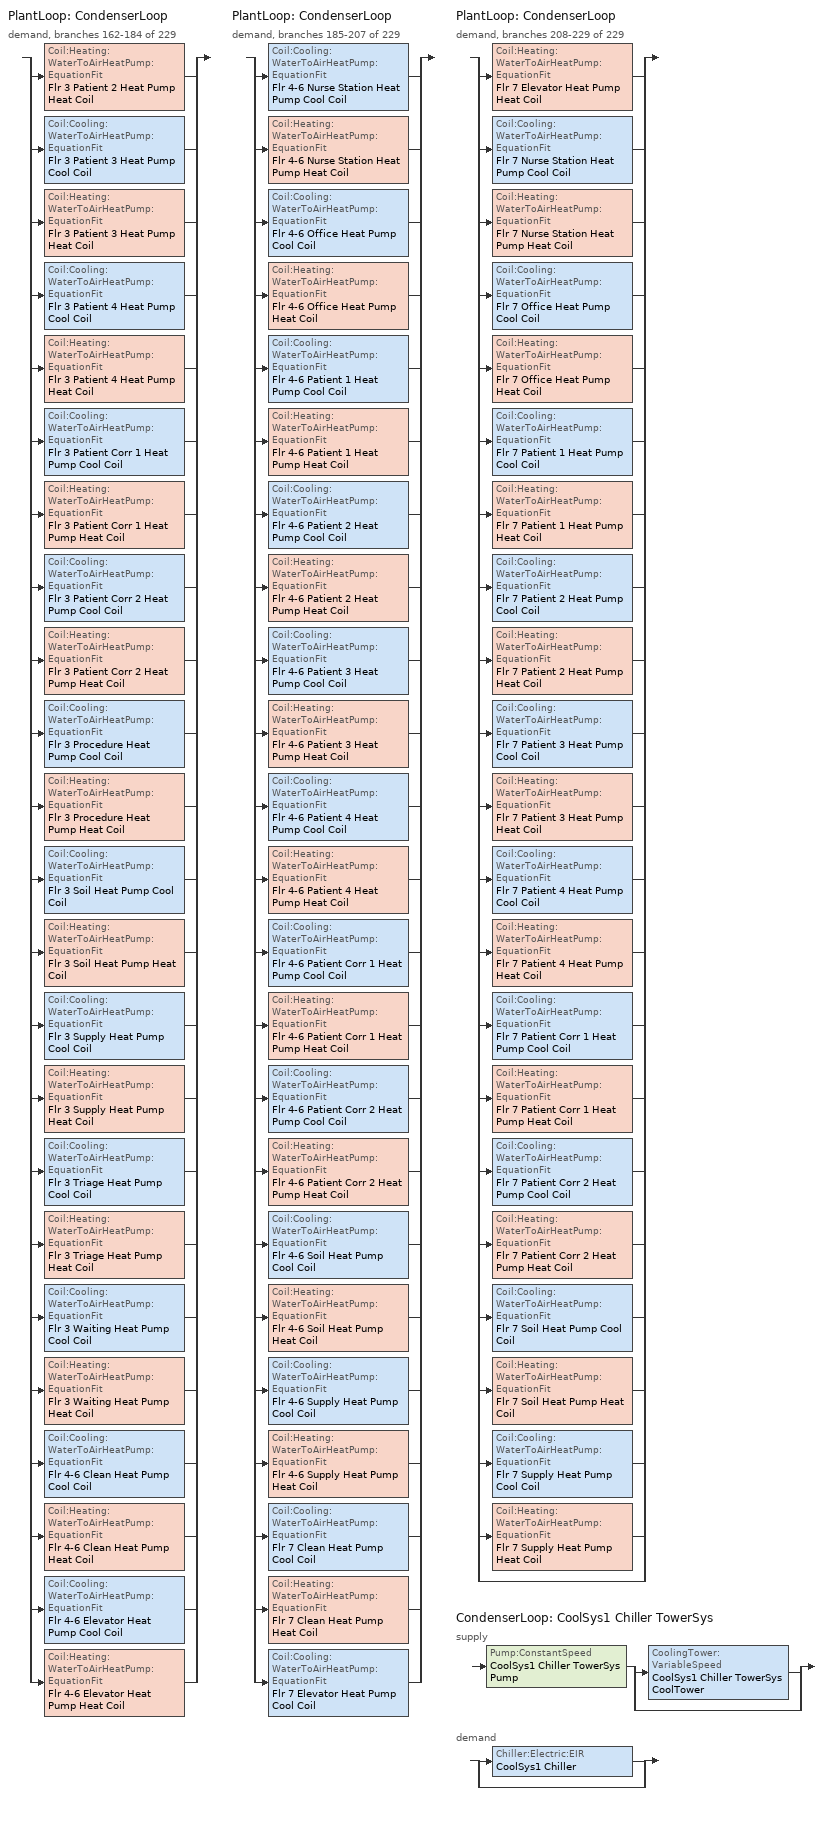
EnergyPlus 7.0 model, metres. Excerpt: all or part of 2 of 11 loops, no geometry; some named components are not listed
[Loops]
PlantLoop 'CondenserLoop'
 demand, branches 162-184 of 229: split
  | Coil:Heating:WaterToAirHeatPump:EquationFit 'Flr 3 Patient 2 Heat Pump Heat Coil'
  | Coil:Cooling:WaterToAirHeatPump:EquationFit 'Flr 3 Patient 3 Heat Pump Cool Coil'
  | Coil:Heating:WaterToAirHeatPump:EquationFit 'Flr 3 Patient 3 Heat Pump Heat Coil'
  | Coil:Cooling:WaterToAirHeatPump:EquationFit 'Flr 3 Patient 4 Heat Pump Cool Coil'
  | Coil:Heating:WaterToAirHeatPump:EquationFit 'Flr 3 Patient 4 Heat Pump Heat Coil'
  | Coil:Cooling:WaterToAirHeatPump:EquationFit 'Flr 3 Patient Corr 1 Heat Pump Cool Coil'
  | Coil:Heating:WaterToAirHeatPump:EquationFit 'Flr 3 Patient Corr 1 Heat Pump Heat Coil'
  | Coil:Cooling:WaterToAirHeatPump:EquationFit 'Flr 3 Patient Corr 2 Heat Pump Cool Coil'
  | Coil:Heating:WaterToAirHeatPump:EquationFit 'Flr 3 Patient Corr 2 Heat Pump Heat Coil'
  | Coil:Cooling:WaterToAirHeatPump:EquationFit 'Flr 3 Procedure Heat Pump Cool Coil'
  | Coil:Heating:WaterToAirHeatPump:EquationFit 'Flr 3 Procedure Heat Pump Heat Coil'
  | Coil:Cooling:WaterToAirHeatPump:EquationFit 'Flr 3 Soil Heat Pump Cool Coil'
  | Coil:Heating:WaterToAirHeatPump:EquationFit 'Flr 3 Soil Heat Pump Heat Coil'
  | Coil:Cooling:WaterToAirHeatPump:EquationFit 'Flr 3 Supply Heat Pump Cool Coil'
  | Coil:Heating:WaterToAirHeatPump:EquationFit 'Flr 3 Supply Heat Pump Heat Coil'
  | Coil:Cooling:WaterToAirHeatPump:EquationFit 'Flr 3 Triage Heat Pump Cool Coil'
  | Coil:Heating:WaterToAirHeatPump:EquationFit 'Flr 3 Triage Heat Pump Heat Coil'
  | Coil:Cooling:WaterToAirHeatPump:EquationFit 'Flr 3 Waiting Heat Pump Cool Coil'
  | Coil:Heating:WaterToAirHeatPump:EquationFit 'Flr 3 Waiting Heat Pump Heat Coil'
  | Coil:Cooling:WaterToAirHeatPump:EquationFit 'Flr 4-6 Clean Heat Pump Cool Coil'
  | Coil:Heating:WaterToAirHeatPump:EquationFit 'Flr 4-6 Clean Heat Pump Heat Coil'
  | Coil:Cooling:WaterToAirHeatPump:EquationFit 'Flr 4-6 Elevator Heat Pump Cool Coil'
  | Coil:Heating:WaterToAirHeatPump:EquationFit 'Flr 4-6 Elevator Heat Pump Heat Coil'
PlantLoop 'CondenserLoop'
 demand, branches 185-207 of 229: split
  | Coil:Cooling:WaterToAirHeatPump:EquationFit 'Flr 4-6 Nurse Station Heat Pump Cool Coil'
  | Coil:Heating:WaterToAirHeatPump:EquationFit 'Flr 4-6 Nurse Station Heat Pump Heat Coil'
  | Coil:Cooling:WaterToAirHeatPump:EquationFit 'Flr 4-6 Office Heat Pump Cool Coil'
  | Coil:Heating:WaterToAirHeatPump:EquationFit 'Flr 4-6 Office Heat Pump Heat Coil'
  | Coil:Cooling:WaterToAirHeatPump:EquationFit 'Flr 4-6 Patient 1 Heat Pump Cool Coil'
  | Coil:Heating:WaterToAirHeatPump:EquationFit 'Flr 4-6 Patient 1 Heat Pump Heat Coil'
  | Coil:Cooling:WaterToAirHeatPump:EquationFit 'Flr 4-6 Patient 2 Heat Pump Cool Coil'
  | Coil:Heating:WaterToAirHeatPump:EquationFit 'Flr 4-6 Patient 2 Heat Pump Heat Coil'
  | Coil:Cooling:WaterToAirHeatPump:EquationFit 'Flr 4-6 Patient 3 Heat Pump Cool Coil'
  | Coil:Heating:WaterToAirHeatPump:EquationFit 'Flr 4-6 Patient 3 Heat Pump Heat Coil'
  | Coil:Cooling:WaterToAirHeatPump:EquationFit 'Flr 4-6 Patient 4 Heat Pump Cool Coil'
  | Coil:Heating:WaterToAirHeatPump:EquationFit 'Flr 4-6 Patient 4 Heat Pump Heat Coil'
  | Coil:Cooling:WaterToAirHeatPump:EquationFit 'Flr 4-6 Patient Corr 1 Heat Pump Cool Coil'
  | Coil:Heating:WaterToAirHeatPump:EquationFit 'Flr 4-6 Patient Corr 1 Heat Pump Heat Coil'
  | Coil:Cooling:WaterToAirHeatPump:EquationFit 'Flr 4-6 Patient Corr 2 Heat Pump Cool Coil'
  | Coil:Heating:WaterToAirHeatPump:EquationFit 'Flr 4-6 Patient Corr 2 Heat Pump Heat Coil'
  | Coil:Cooling:WaterToAirHeatPump:EquationFit 'Flr 4-6 Soil Heat Pump Cool Coil'
  | Coil:Heating:WaterToAirHeatPump:EquationFit 'Flr 4-6 Soil Heat Pump Heat Coil'
  | Coil:Cooling:WaterToAirHeatPump:EquationFit 'Flr 4-6 Supply Heat Pump Cool Coil'
  | Coil:Heating:WaterToAirHeatPump:EquationFit 'Flr 4-6 Supply Heat Pump Heat Coil'
  | Coil:Cooling:WaterToAirHeatPump:EquationFit 'Flr 7 Clean Heat Pump Cool Coil'
  | Coil:Heating:WaterToAirHeatPump:EquationFit 'Flr 7 Clean Heat Pump Heat Coil'
  | Coil:Cooling:WaterToAirHeatPump:EquationFit 'Flr 7 Elevator Heat Pump Cool Coil'
PlantLoop 'CondenserLoop'
 demand, branches 208-229 of 229: split
  | Coil:Heating:WaterToAirHeatPump:EquationFit 'Flr 7 Elevator Heat Pump Heat Coil'
  | Coil:Cooling:WaterToAirHeatPump:EquationFit 'Flr 7 Nurse Station Heat Pump Cool Coil'
  | Coil:Heating:WaterToAirHeatPump:EquationFit 'Flr 7 Nurse Station Heat Pump Heat Coil'
  | Coil:Cooling:WaterToAirHeatPump:EquationFit 'Flr 7 Office Heat Pump Cool Coil'
  | Coil:Heating:WaterToAirHeatPump:EquationFit 'Flr 7 Office Heat Pump Heat Coil'
  | Coil:Cooling:WaterToAirHeatPump:EquationFit 'Flr 7 Patient 1 Heat Pump Cool Coil'
  | Coil:Heating:WaterToAirHeatPump:EquationFit 'Flr 7 Patient 1 Heat Pump Heat Coil'
  | Coil:Cooling:WaterToAirHeatPump:EquationFit 'Flr 7 Patient 2 Heat Pump Cool Coil'
  | Coil:Heating:WaterToAirHeatPump:EquationFit 'Flr 7 Patient 2 Heat Pump Heat Coil'
  | Coil:Cooling:WaterToAirHeatPump:EquationFit 'Flr 7 Patient 3 Heat Pump Cool Coil'
  | Coil:Heating:WaterToAirHeatPump:EquationFit 'Flr 7 Patient 3 Heat Pump Heat Coil'
  | Coil:Cooling:WaterToAirHeatPump:EquationFit 'Flr 7 Patient 4 Heat Pump Cool Coil'
  | Coil:Heating:WaterToAirHeatPump:EquationFit 'Flr 7 Patient 4 Heat Pump Heat Coil'
  | Coil:Cooling:WaterToAirHeatPump:EquationFit 'Flr 7 Patient Corr 1 Heat Pump Cool Coil'
  | Coil:Heating:WaterToAirHeatPump:EquationFit 'Flr 7 Patient Corr 1 Heat Pump Heat Coil'
  | Coil:Cooling:WaterToAirHeatPump:EquationFit 'Flr 7 Patient Corr 2 Heat Pump Cool Coil'
  | Coil:Heating:WaterToAirHeatPump:EquationFit 'Flr 7 Patient Corr 2 Heat Pump Heat Coil'
  | Coil:Cooling:WaterToAirHeatPump:EquationFit 'Flr 7 Soil Heat Pump Cool Coil'
  | Coil:Heating:WaterToAirHeatPump:EquationFit 'Flr 7 Soil Heat Pump Heat Coil'
  | Coil:Cooling:WaterToAirHeatPump:EquationFit 'Flr 7 Supply Heat Pump Cool Coil'
  | Coil:Heating:WaterToAirHeatPump:EquationFit 'Flr 7 Supply Heat Pump Heat Coil'
  | bypass
CondenserLoop 'CoolSys1 Chiller TowerSys'
 supply: Pump:ConstantSpeed 'CoolSys1 Chiller TowerSys Pump' > split
  | CoolingTower:VariableSpeed 'CoolSys1 Chiller TowerSys CoolTower'
  | bypass
 demand: split
  | Chiller:Electric:EIR 'CoolSys1 Chiller'
  | bypass
[ZoneHVAC:WaterToAirHeatPump] Availability Schedule=ALWAYS_ON; Supply Air Flow Rate During Cooling Operation {m3/s}=AUTOSIZE; Supply Air Flow Rate During Heating Operation {m3/s}=AUTOSIZE; Outdoor Air Flow Rate During Cooling Operation {m3/s}=0; Outdoor Air Flow Rate During Heating Operation {m3/s}=0; Maximum Cycling Rate {cycles/hr}=2.5; Heat Pump Time Constant {s}=60; Fraction of On-Cycle Power Use=0.01; Heat Pump Fan Delay Time {s}=60; Maximum Supply Air Temperature from Supplemental Heater {C}=AUTOSIZE; Maximum Outdoor Dry-Bulb Temperature for Supplemental Heater Operation {C}=20; Fan Placement=BlowThrough
Name | Supply Air Flow Rate When No Cooling or Heating is Needed {m3/s} | Supply Air Fan | Heating Coil | Cooling Coil | Supplemental Heating Coil | Supply Air Fan Operating Mode Schedule
Flr 3 Patient 3 Heat Pump | AUTOSIZE | Flr 3 Patient 3 Heat Pump Fan | Flr 3 Patient 3 Heat Pump Heat Coil | Flr 3 Patient 3 Heat Pump Cool Coil | Flr 3 Patient 3 Heat Pump Sup Heat Coil | Always_On
Flr 3 Patient 4 Heat Pump | AUTOSIZE | Flr 3 Patient 4 Heat Pump Fan | Flr 3 Patient 4 Heat Pump Heat Coil | Flr 3 Patient 4 Heat Pump Cool Coil | Flr 3 Patient 4 Heat Pump Sup Heat Coil | Always_On
Flr 3 Patient Corr 1 Heat Pump | AUTOSIZE | Flr 3 Patient Corr 1 Heat Pump Fan | Flr 3 Patient Corr 1 Heat Pump Heat Coil | Flr 3 Patient Corr 1 Heat Pump Cool Coil | Flr 3 Patient Corr 1 Heat Pump Sup Heat Coil | Always_On
Flr 3 Patient Corr 2 Heat Pump | AUTOSIZE | Flr 3 Patient Corr 2 Heat Pump Fan | Flr 3 Patient Corr 2 Heat Pump Heat Coil | Flr 3 Patient Corr 2 Heat Pump Cool Coil | Flr 3 Patient Corr 2 Heat Pump Sup Heat Coil | Always_On
Flr 3 Procedure Heat Pump | AUTOSIZE | Flr 3 Procedure Heat Pump Fan | Flr 3 Procedure Heat Pump Heat Coil | Flr 3 Procedure Heat Pump Cool Coil | Flr 3 Procedure Heat Pump Sup Heat Coil | Always_On
Flr 3 Soil Heat Pump | AUTOSIZE | Flr 3 Soil Heat Pump Fan | Flr 3 Soil Heat Pump Heat Coil | Flr 3 Soil Heat Pump Cool Coil | Flr 3 Soil Heat Pump Sup Heat Coil | Always_On
Flr 3 Supply Heat Pump | AUTOSIZE | Flr 3 Supply Heat Pump Fan | Flr 3 Supply Heat Pump Heat Coil | Flr 3 Supply Heat Pump Cool Coil | Flr 3 Supply Heat Pump Sup Heat Coil | Always_On
Flr 3 Triage Heat Pump | AUTOSIZE | Flr 3 Triage Heat Pump Fan | Flr 3 Triage Heat Pump Heat Coil | Flr 3 Triage Heat Pump Cool Coil | Flr 3 Triage Heat Pump Sup Heat Coil | Always_On
Flr 3 Waiting Heat Pump | 0 | Flr 3 Waiting Heat Pump Fan | Flr 3 Waiting Heat Pump Heat Coil | Flr 3 Waiting Heat Pump Cool Coil | Flr 3 Waiting Heat Pump Sup Heat Coil
Flr 4-6 Clean Heat Pump | AUTOSIZE | Flr 4-6 Clean Heat Pump Fan | Flr 4-6 Clean Heat Pump Heat Coil | Flr 4-6 Clean Heat Pump Cool Coil | Flr 4-6 Clean Heat Pump Sup Heat Coil | Always_On
Flr 4-6 Elevator Heat Pump | 0 | Flr 4-6 Elevator Heat Pump Fan | Flr 4-6 Elevator Heat Pump Heat Coil | Flr 4-6 Elevator Heat Pump Cool Coil | Flr 4-6 Elevator Heat Pump Sup Heat Coil
Flr 4-6 Nurse Station Heat Pump | 0 | Flr 4-6 Nurse Station Heat Pump Fan | Flr 4-6 Nurse Station Heat Pump Heat Coil | Flr 4-6 Nurse Station Heat Pump Cool Coil | Flr 4-6 Nurse Station Heat Pump Sup Heat Coil
Flr 4-6 Office Heat Pump | 0 | Flr 4-6 Office Heat Pump Fan | Flr 4-6 Office Heat Pump Heat Coil | Flr 4-6 Office Heat Pump Cool Coil | Flr 4-6 Office Heat Pump Sup Heat Coil
Flr 4-6 Patient 1 Heat Pump | AUTOSIZE | Flr 4-6 Patient 1 Heat Pump Fan | Flr 4-6 Patient 1 Heat Pump Heat Coil | Flr 4-6 Patient 1 Heat Pump Cool Coil | Flr 4-6 Patient 1 Heat Pump Sup Heat Coil | Always_On
Flr 4-6 Patient 2 Heat Pump | AUTOSIZE | Flr 4-6 Patient 2 Heat Pump Fan | Flr 4-6 Patient 2 Heat Pump Heat Coil | Flr 4-6 Patient 2 Heat Pump Cool Coil | Flr 4-6 Patient 2 Heat Pump Sup Heat Coil | Always_On
Flr 4-6 Patient 3 Heat Pump | AUTOSIZE | Flr 4-6 Patient 3 Heat Pump Fan | Flr 4-6 Patient 3 Heat Pump Heat Coil | Flr 4-6 Patient 3 Heat Pump Cool Coil | Flr 4-6 Patient 3 Heat Pump Sup Heat Coil | Always_On
Flr 4-6 Patient 4 Heat Pump | AUTOSIZE | Flr 4-6 Patient 4 Heat Pump Fan | Flr 4-6 Patient 4 Heat Pump Heat Coil | Flr 4-6 Patient 4 Heat Pump Cool Coil | Flr 4-6 Patient 4 Heat Pump Sup Heat Coil | Always_On
Flr 4-6 Patient Corr 1 Heat Pump | AUTOSIZE | Flr 4-6 Patient Corr 1 Heat Pump Fan | Flr 4-6 Patient Corr 1 Heat Pump Heat Coil | Flr 4-6 Patient Corr 1 Heat Pump Cool Coil | Flr 4-6 Patient Corr 1 Heat Pump Sup Heat Coil | Always_On
Flr 4-6 Patient Corr 2 Heat Pump | AUTOSIZE | Flr 4-6 Patient Corr 2 Heat Pump Fan | Flr 4-6 Patient Corr 2 Heat Pump Heat Coil | Flr 4-6 Patient Corr 2 Heat Pump Cool Coil | Flr 4-6 Patient Corr 2 Heat Pump Sup Heat Coil | Always_On
Flr 4-6 Soil Heat Pump | AUTOSIZE | Flr 4-6 Soil Heat Pump Fan | Flr 4-6 Soil Heat Pump Heat Coil | Flr 4-6 Soil Heat Pump Cool Coil | Flr 4-6 Soil Heat Pump Sup Heat Coil | Always_On
Flr 4-6 Supply Heat Pump | AUTOSIZE | Flr 4-6 Supply Heat Pump Fan | Flr 4-6 Supply Heat Pump Heat Coil | Flr 4-6 Supply Heat Pump Cool Coil | Flr 4-6 Supply Heat Pump Sup Heat Coil | Always_On
Flr 7 Clean Heat Pump | AUTOSIZE | Flr 7 Clean Heat Pump Fan | Flr 7 Clean Heat Pump Heat Coil | Flr 7 Clean Heat Pump Cool Coil | Flr 7 Clean Heat Pump Sup Heat Coil | Always_On
Flr 7 Elevator Heat Pump | 0 | Flr 7 Elevator Heat Pump Fan | Flr 7 Elevator Heat Pump Heat Coil | Flr 7 Elevator Heat Pump Cool Coil | Flr 7 Elevator Heat Pump Sup Heat Coil
Flr 7 Nurse Station Heat Pump | 0 | Flr 7 Nurse Station Heat Pump Fan | Flr 7 Nurse Station Heat Pump Heat Coil | Flr 7 Nurse Station Heat Pump Cool Coil | Flr 7 Nurse Station Heat Pump Sup Heat Coil
Flr 7 Office Heat Pump | 0 | Flr 7 Office Heat Pump Fan | Flr 7 Office Heat Pump Heat Coil | Flr 7 Office Heat Pump Cool Coil | Flr 7 Office Heat Pump Sup Heat Coil
Flr 7 Patient 1 Heat Pump | AUTOSIZE | Flr 7 Patient 1 Heat Pump Fan | Flr 7 Patient 1 Heat Pump Heat Coil | Flr 7 Patient 1 Heat Pump Cool Coil | Flr 7 Patient 1 Heat Pump Sup Heat Coil | Always_On
Flr 7 Patient 2 Heat Pump | AUTOSIZE | Flr 7 Patient 2 Heat Pump Fan | Flr 7 Patient 2 Heat Pump Heat Coil | Flr 7 Patient 2 Heat Pump Cool Coil | Flr 7 Patient 2 Heat Pump Sup Heat Coil | Always_On
Flr 7 Patient 3 Heat Pump | AUTOSIZE | Flr 7 Patient 3 Heat Pump Fan | Flr 7 Patient 3 Heat Pump Heat Coil | Flr 7 Patient 3 Heat Pump Cool Coil | Flr 7 Patient 3 Heat Pump Sup Heat Coil | Always_On
Flr 7 Patient 4 Heat Pump | AUTOSIZE | Flr 7 Patient 4 Heat Pump Fan | Flr 7 Patient 4 Heat Pump Heat Coil | Flr 7 Patient 4 Heat Pump Cool Coil | Flr 7 Patient 4 Heat Pump Sup Heat Coil | Always_On
Flr 7 Patient Corr 1 Heat Pump | AUTOSIZE | Flr 7 Patient Corr 1 Heat Pump Fan | Flr 7 Patient Corr 1 Heat Pump Heat Coil | Flr 7 Patient Corr 1 Heat Pump Cool Coil | Flr 7 Patient Corr 1 Heat Pump Sup Heat Coil | Always_On
Flr 7 Patient Corr 2 Heat Pump | AUTOSIZE | Flr 7 Patient Corr 2 Heat Pump Fan | Flr 7 Patient Corr 2 Heat Pump Heat Coil | Flr 7 Patient Corr 2 Heat Pump Cool Coil | Flr 7 Patient Corr 2 Heat Pump Sup Heat Coil | Always_On
Flr 7 Soil Heat Pump | AUTOSIZE | Flr 7 Soil Heat Pump Fan | Flr 7 Soil Heat Pump Heat Coil | Flr 7 Soil Heat Pump Cool Coil | Flr 7 Soil Heat Pump Sup Heat Coil | Always_On
Flr 7 Supply Heat Pump | AUTOSIZE | Flr 7 Supply Heat Pump Fan | Flr 7 Supply Heat Pump Heat Coil | Flr 7 Supply Heat Pump Cool Coil | Flr 7 Supply Heat Pump Sup Heat Coil | Always_On
[Fan:OnOff] Availability Schedule=Always_On; Fan Efficiency=0.55; Pressure Rise {Pa}=74; Maximum Flow Rate {m3/s}=AUTOSIZE; Motor Efficiency=0.9; Motor In Airstream Fraction=1
Flr 3 Patient 3 Heat Pump Fan; Flr 3 Patient 4 Heat Pump Fan; Flr 3 Patient Corr 1 Heat Pump Fan; Flr 3 Patient Corr 2 Heat Pump Fan; Flr 3 Procedure Heat Pump Fan; Flr 3 Soil Heat Pump Fan; Flr 3 Supply Heat Pump Fan; Flr 3 Triage Heat Pump Fan; Flr 3 Waiting Heat Pump Fan; Flr 4-6 Clean Heat Pump Fan; Flr 4-6 Elevator Heat Pump Fan; Flr 4-6 Nurse Station Heat Pump Fan; Flr 4-6 Office Heat Pump Fan; Flr 4-6 Patient 1 Heat Pump Fan; Flr 4-6 Patient 2 Heat Pump Fan; Flr 4-6 Patient 3 Heat Pump Fan; Flr 4-6 Patient 4 Heat Pump Fan; Flr 4-6 Patient Corr 1 Heat Pump Fan; Flr 4-6 Patient Corr 2 Heat Pump Fan; Flr 4-6 Soil Heat Pump Fan; Flr 4-6 Supply Heat Pump Fan; Flr 7 Clean Heat Pump Fan; Flr 7 Elevator Heat Pump Fan; Flr 7 Nurse Station Heat Pump Fan; Flr 7 Office Heat Pump Fan; Flr 7 Patient 1 Heat Pump Fan; Flr 7 Patient 2 Heat Pump Fan; Flr 7 Patient 3 Heat Pump Fan; Flr 7 Patient 4 Heat Pump Fan; Flr 7 Patient Corr 1 Heat Pump Fan; Flr 7 Patient Corr 2 Heat Pump Fan; Flr 7 Soil Heat Pump Fan; Flr 7 Supply Heat Pump Fan
[Coil:Heating:WaterToAirHeatPump:EquationFit] Rated Air Flow Rate {m3/s}=AUTOSIZE; Rated Water Flow Rate {m3/s}=AUTOSIZE; Rated Heating Capacity {W}=AUTOSIZE; Rated Heating Coefficient of Performance=5; Heating Capacity Coefficient 1=-1.36131; Heating Capacity Coefficient 2=-2.4718; Heating Capacity Coefficient 3=4.17316; Heating Capacity Coefficient 4=0.640757; Heating Capacity Coefficient 5=0; Heating Power Consumption Coefficient 1=-2.17694; Heating Power Consumption Coefficient 2=0.832114; Heating Power Consumption Coefficient 3=1.57074; Heating Power Consumption Coefficient 4=0.690794; Heating Power Consumption Coefficient 5=0
Flr 3 Patient 2 Heat Pump Heat Coil; Flr 3 Patient 3 Heat Pump Heat Coil; Flr 3 Patient 4 Heat Pump Heat Coil; Flr 3 Patient Corr 1 Heat Pump Heat Coil; Flr 3 Patient Corr 2 Heat Pump Heat Coil; Flr 3 Procedure Heat Pump Heat Coil; Flr 3 Soil Heat Pump Heat Coil; Flr 3 Supply Heat Pump Heat Coil; Flr 3 Triage Heat Pump Heat Coil; Flr 3 Waiting Heat Pump Heat Coil; Flr 4-6 Clean Heat Pump Heat Coil; Flr 4-6 Elevator Heat Pump Heat Coil; Flr 4-6 Nurse Station Heat Pump Heat Coil; Flr 4-6 Office Heat Pump Heat Coil; Flr 4-6 Patient 1 Heat Pump Heat Coil; Flr 4-6 Patient 2 Heat Pump Heat Coil; Flr 4-6 Patient 3 Heat Pump Heat Coil; Flr 4-6 Patient 4 Heat Pump Heat Coil; Flr 4-6 Patient Corr 1 Heat Pump Heat Coil; Flr 4-6 Patient Corr 2 Heat Pump Heat Coil; Flr 4-6 Soil Heat Pump Heat Coil; Flr 4-6 Supply Heat Pump Heat Coil; Flr 7 Clean Heat Pump Heat Coil; Flr 7 Elevator Heat Pump Heat Coil; Flr 7 Nurse Station Heat Pump Heat Coil; Flr 7 Office Heat Pump Heat Coil; Flr 7 Patient 1 Heat Pump Heat Coil; Flr 7 Patient 2 Heat Pump Heat Coil; Flr 7 Patient 3 Heat Pump Heat Coil; Flr 7 Patient 4 Heat Pump Heat Coil; Flr 7 Patient Corr 1 Heat Pump Heat Coil; Flr 7 Patient Corr 2 Heat Pump Heat Coil; Flr 7 Soil Heat Pump Heat Coil; Flr 7 Supply Heat Pump Heat Coil
[Coil:Cooling:WaterToAirHeatPump:EquationFit] Rated Air Flow Rate {m3/s}=AUTOSIZE; Rated Water Flow Rate {m3/s}=AUTOSIZE; Rated Total Cooling Capacity {W}=AUTOSIZE; Rated Sensible Cooling Capacity {W}=AUTOSIZE; Rated Cooling Coefficient of Performance=4.5; Total Cooling Capacity Coefficient 1=-9.14907; Total Cooling Capacity Coefficient 2=10.8781; Total Cooling Capacity Coefficient 3=-1.71878; Total Cooling Capacity Coefficient 4=0.746415; Total Cooling Capacity Coefficient 5=0; Sensible Cooling Capacity Coefficient 1=-5.46269; Sensible Cooling Capacity Coefficient 2=17.9597; Sensible Cooling Capacity Coefficient 3=-11.8782; Sensible Cooling Capacity Coefficient 4=-0.980163; Sensible Cooling Capacity Coefficient 5=0.767286; Sensible Cooling Capacity Coefficient 6=0; Cooling Power Consumption Coefficient 1=-3.20541; Cooling Power Consumption Coefficient 2=-0.976409; Cooling Power Consumption Coefficient 3=3.97893; Cooling Power Consumption Coefficient 4=0.938182; Cooling Power Consumption Coefficient 5=0; Nominal Time for Condensate Removal to Begin {s}=0; Ratio of Initial Moisture Evaporation Rate and Steady State Latent Capacity=0
Flr 3 Patient 3 Heat Pump Cool Coil; Flr 3 Patient 4 Heat Pump Cool Coil; Flr 3 Patient Corr 1 Heat Pump Cool Coil; Flr 3 Patient Corr 2 Heat Pump Cool Coil; Flr 3 Procedure Heat Pump Cool Coil; Flr 3 Soil Heat Pump Cool Coil; Flr 3 Supply Heat Pump Cool Coil; Flr 3 Triage Heat Pump Cool Coil; Flr 3 Waiting Heat Pump Cool Coil; Flr 4-6 Clean Heat Pump Cool Coil; Flr 4-6 Elevator Heat Pump Cool Coil; Flr 4-6 Nurse Station Heat Pump Cool Coil; Flr 4-6 Office Heat Pump Cool Coil; Flr 4-6 Patient 1 Heat Pump Cool Coil; Flr 4-6 Patient 2 Heat Pump Cool Coil; Flr 4-6 Patient 3 Heat Pump Cool Coil; Flr 4-6 Patient 4 Heat Pump Cool Coil; Flr 4-6 Patient Corr 1 Heat Pump Cool Coil; Flr 4-6 Patient Corr 2 Heat Pump Cool Coil; Flr 4-6 Soil Heat Pump Cool Coil; Flr 4-6 Supply Heat Pump Cool Coil; Flr 7 Clean Heat Pump Cool Coil; Flr 7 Elevator Heat Pump Cool Coil; Flr 7 Nurse Station Heat Pump Cool Coil; Flr 7 Office Heat Pump Cool Coil; Flr 7 Patient 1 Heat Pump Cool Coil; Flr 7 Patient 2 Heat Pump Cool Coil; Flr 7 Patient 3 Heat Pump Cool Coil; Flr 7 Patient 4 Heat Pump Cool Coil; Flr 7 Patient Corr 1 Heat Pump Cool Coil; Flr 7 Patient Corr 2 Heat Pump Cool Coil; Flr 7 Soil Heat Pump Cool Coil; Flr 7 Supply Heat Pump Cool Coil
[Coil:Heating:Electric] Availability Schedule=ALWAYS_ON; Efficiency=1; Nominal Capacity {W}=AUTOSIZE
Flr 3 Patient 2 Heat Pump Sup Heat Coil; Flr 3 Patient 3 Heat Pump Sup Heat Coil; Flr 3 Patient 4 Heat Pump Sup Heat Coil; Flr 3 Patient Corr 1 Heat Pump Sup Heat Coil; Flr 3 Patient Corr 2 Heat Pump Sup Heat Coil; Flr 3 Procedure Heat Pump Sup Heat Coil; Flr 3 Soil Heat Pump Sup Heat Coil; Flr 3 Supply Heat Pump Sup Heat Coil; Flr 3 Triage Heat Pump Sup Heat Coil; Flr 3 Waiting Heat Pump Sup Heat Coil; Flr 4-6 Clean Heat Pump Sup Heat Coil; Flr 4-6 Elevator Heat Pump Sup Heat Coil; Flr 4-6 Nurse Station Heat Pump Sup Heat Coil; Flr 4-6 Office Heat Pump Sup Heat Coil; Flr 4-6 Patient 1 Heat Pump Sup Heat Coil; Flr 4-6 Patient 2 Heat Pump Sup Heat Coil; Flr 4-6 Patient 3 Heat Pump Sup Heat Coil; Flr 4-6 Patient 4 Heat Pump Sup Heat Coil; Flr 4-6 Patient Corr 1 Heat Pump Sup Heat Coil; Flr 4-6 Patient Corr 2 Heat Pump Sup Heat Coil; Flr 4-6 Soil Heat Pump Sup Heat Coil; Flr 4-6 Supply Heat Pump Sup Heat Coil; Flr 7 Clean Heat Pump Sup Heat Coil; Flr 7 Elevator Heat Pump Sup Heat Coil; Flr 7 Nurse Station Heat Pump Sup Heat Coil; Flr 7 Office Heat Pump Sup Heat Coil; Flr 7 Patient 1 Heat Pump Sup Heat Coil; Flr 7 Patient 2 Heat Pump Sup Heat Coil; Flr 7 Patient 3 Heat Pump Sup Heat Coil; Flr 7 Patient 4 Heat Pump Sup Heat Coil; Flr 7 Patient Corr 1 Heat Pump Sup Heat Coil; Flr 7 Patient Corr 2 Heat Pump Sup Heat Coil; Flr 7 Soil Heat Pump Sup Heat Coil; Flr 7 Supply Heat Pump Sup Heat Coil
[Sizing:Plant]
CoolSys1 Chiller TowerSys: Loop Type {COOLING | HEATING | CONDENSER}=CONDENSER; Design Loop Exit Temperature {C}=29.4; Design Loop Temperature Difference {C}=5.6
[Pump:ConstantSpeed]
CoolSys1 Chiller TowerSys Pump: Rated Flow Rate {m3/s}=AUTOSIZE; Rated Pump Head {Pa} [179352 Pa = 60 ft]=119563; Rated Power Consumption {W}=AUTOSIZE; Motor Efficiency=0.8; Fraction of Motor Inefficiencies to Fluid Stream=0; Pump Control Type {Continuous | Intermittent}=Intermittent
[PlantEquipmentOperation:CoolingLoad]
CoolSys1 Chiller TowerSys Operation Scheme: Load Range 1 Lower Limit {W}=0; Load Range 1 Upper Limit {W}=1000000000000; Priority Control 1 Equipment List=CoolSys1 Chiller TowerSys Equipment List
[CondenserLoop]
CoolSys1 Chiller TowerSys: Fluid Type {WATER}=Water; Loop Equipment Operation Scheme=CoolSys1 Chiller TowerSys Loop Operation Scheme List; Maximum Loop Temperature {C}=80; Minimum Loop Temperature {C}=5; Maximum Loop Flow Rate {m3/s}=AUTOSIZE; Minimum Loop Flow Rate {m3/s}=0; Loop Volume {m3}=AUTOSIZE; Load Distribution Scheme {OPTIMAL | SEQUENTIAL}=Sequential
[SetpointManager:FollowOutdoorAirTemperature]
CoolSys1 Chiller TowerSys Condenser Control: Control Variable { Temperature | Others }=Temperature; Reference Temperature Type=OutdoorAirWetBulb; Offset Temperature Difference=0; Maximum Setpoint Temperature=80; Minimum Setpoint Temperature=5; Setpoint Node or NodeList=CoolSys1 Chiller TowerSys Supply Outlet Node
[CondenserEquipmentOperationSchemes]
CoolSys1 Chiller TowerSys Loop Operation Scheme List: Control Scheme 1 Object Type {*******}=PlantEquipmentOperation:CoolingLoad; Control Scheme 1=CoolSys1 Chiller TowerSys Operation Scheme; Control Scheme 1 Schedule=PlantOnSched
[CondenserEquipmentList]
CoolSys1 Chiller TowerSys Equipment List: CoolSys1 Chiller TowerSys CoolTower
[CoolingTower:VariableSpeed]
CoolSys1 Chiller TowerSys CoolTower: Tower Model Type=CoolToolsCrossFlow; Design Inlet Air Wet-Bulb Temperature {C}=25.5556; Design Approach Temperature {C}=3.8889; Design Range Temperature {C}=5.5556; Design Water Flow Rate {m3/s}=AUTOSIZE; Design Air Flow Rate {m3/s}=AUTOSIZE; Design Fan Power {W}=AUTOSIZE; Fan Power Ratio Function of Air Flow Rate Ratio Curve=CoolSys1 Chiller TowerSys CoolTowerFanRatioCurve; Minimum Air Flow Ratio=0.2; Fraction of Tower Capacity in Free Convection Regime=0.125; Basin Heater Capacity {W/K}=0; Basin Heater Setpoint Temperature {C}=2; Evaporation Loss Mode {LossFactor | SaturatedExit}=SaturatedExit; Evaporation Loss Factor=0.2; Drift Loss Percent=0.008; Blowdown Calculation Mode {ConcentrationRatio | ScheduledRate}=ConcentrationRatio; Blowdown Concentration Ratio=3; Number of Cells=1; Cell Control {MinimalCell | MaximalCell}=MinimalCell; Cell Minimum Water Flow Rate Fraction=0.33; Cell Maximum Water Flow Rate Fraction=2.5; Sizing Factor=1
[Schedule:Compact]
Always_On: Fraction, Through: 12/31, For: AllDays, Until: 24:00, 1
PlantOnSched: On/Off, Through: 12/31, For: AllDays, Until: 24:00, 1
[Curve:Cubic]
CoolSys1 Chiller TowerSys CoolTowerFanRatioCurve: Coefficient 1 {x^0}=-0.0093; Coefficient 2 {x^1}=0.0512; Coefficient 3 {x^2}=-0.0838; Coefficient 4 {x^3}=1.0419; Minimum Value of x=0.15; Maximum Value of x=1
